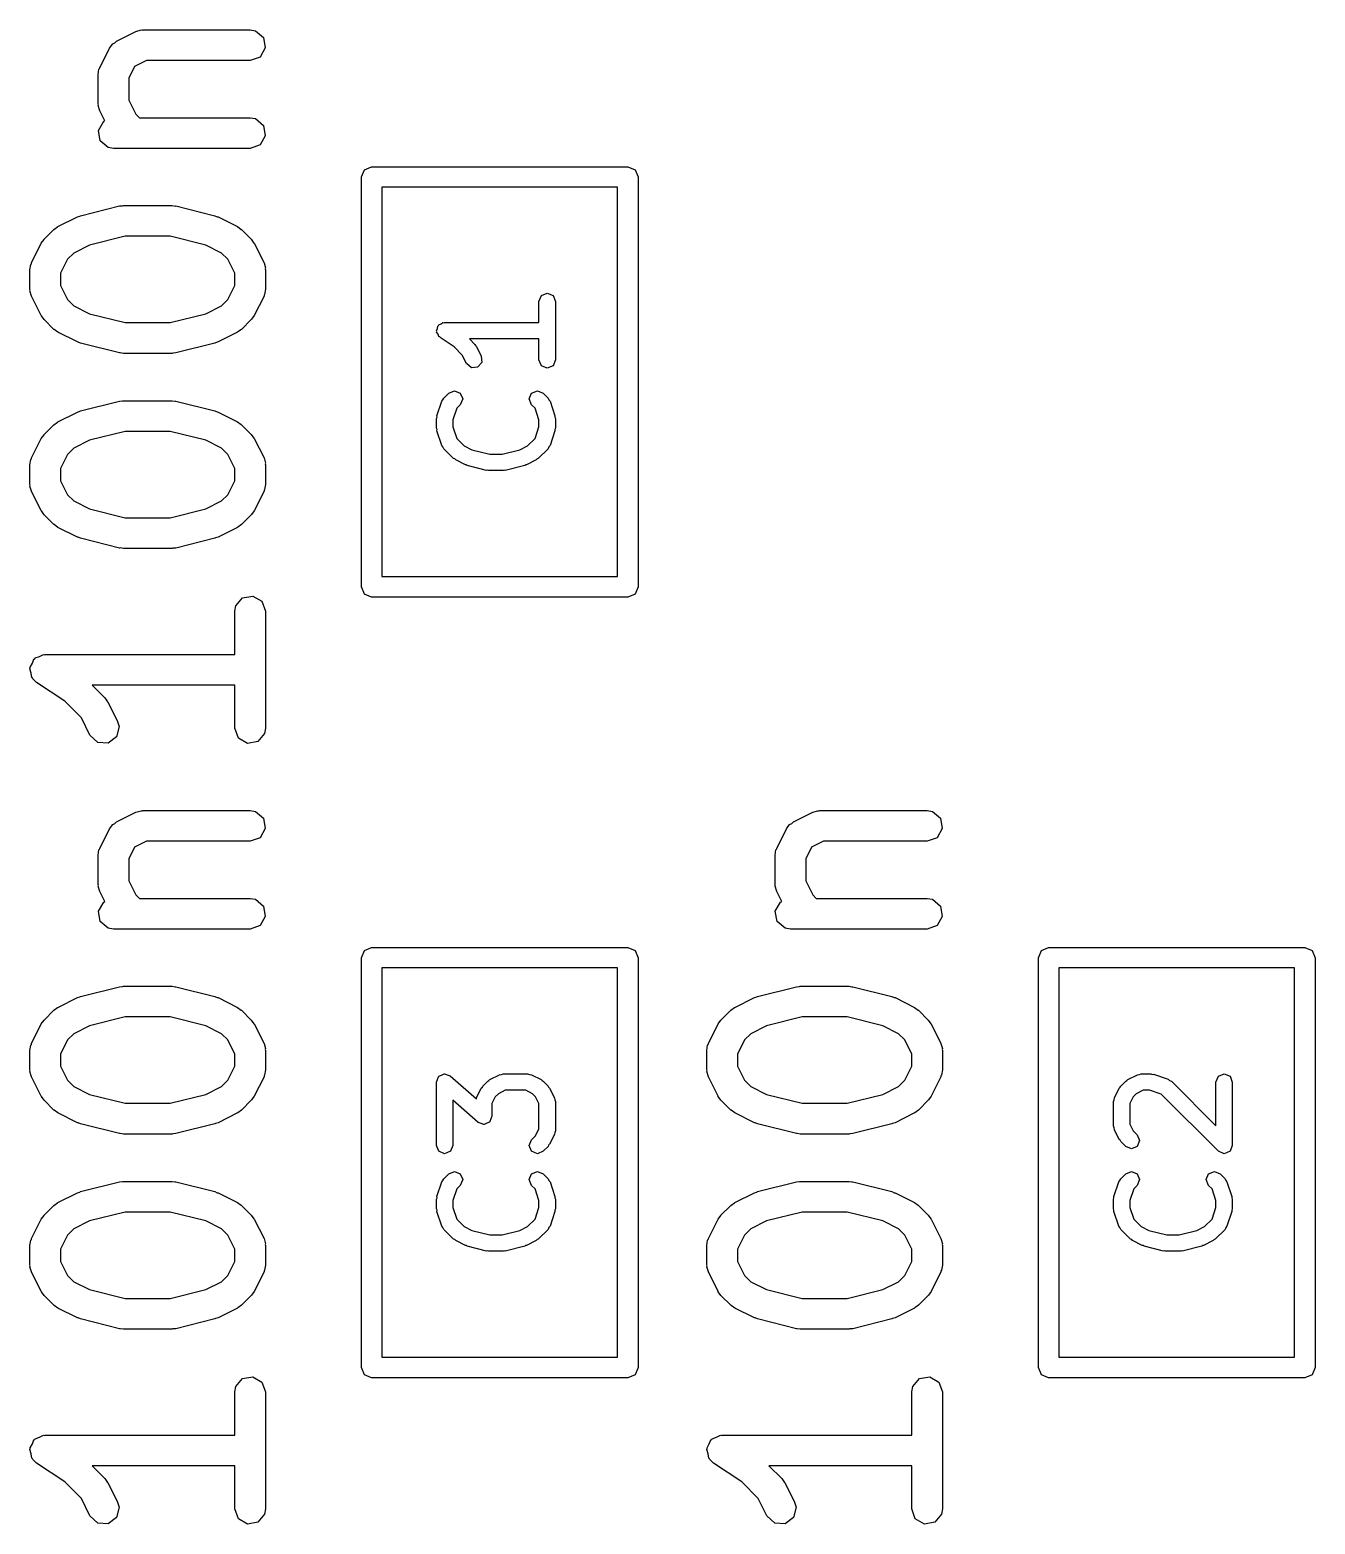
# Model space of a CAD drawing. Extents: x 43 to 269, y -130 to -26.
# Drawn here: x 151.63 to 157.9, y -59.42 to -52.13 of the extents above; entities that cross this region are included whole.
import ezdxf

# ---------------------------------------------------------------- set-up
doc = ezdxf.new("R2010")
doc.units = 0
doc.layers.add('BLACK', color=7, linetype='CONTINUOUS')

msp = doc.modelspace()

# ---------------------------------------------------------------- linework, layer by layer
at = {"layer": 'BLACK', "linetype": 'CONTINUOUS'}
for p, q in [((152.054, -52.1857), (152.149, -52.1381)), ((152.149, -52.1381), (152.174, -52.1306)), ((152.174, -52.1306), (152.179, -52.1317)), ((152.179, -52.1317), (152.183, -52.1301)), ((152.183, -52.1301), (152.707, -52.1301)), ((152.707, -52.1301), (152.732, -52.1347)), ((152.732, -52.1347), (152.772, -52.1676)), ((152.02, -52.2192), (152.036, -52.1983)), ((152.036, -52.1983), (152.046, -52.1938)), ((152.046, -52.1938), (152.054, -52.1857)), ((152.772, -52.1676), (152.78, -52.2182)), ((151.973, -52.3145), (152.02, -52.2192)), ((152.201, -52.2801), (152.143, -52.3087)), ((152.707, -52.2801), (152.201, -52.2801)), ((152.755, -52.2626), (152.707, -52.2801)), ((152.78, -52.2182), (152.755, -52.2626)), ((151.965, -52.348), (151.969, -52.3223)), ((151.965, -52.4909), (151.965, -52.348)), ((151.969, -52.3223), (151.972, -52.3189)), ((151.972, -52.3189), (151.973, -52.3145)), ((152.143, -52.3087), (152.115, -52.3657)), ((152.115, -52.3657), (152.115, -52.4732)), ((151.966, -52.4951), (151.965, -52.4909)), ((151.965, -52.4994), (151.966, -52.4951)), ((151.973, -52.5244), (151.965, -52.4994)), ((152.115, -52.4732), (152.149, -52.5417)), ((151.966, -52.6207), (151.992, -52.5763)), ((151.998, -52.5741), (151.973, -52.5244)), ((151.992, -52.5763), (151.998, -52.5741)), ((152.149, -52.5417), (152.166, -52.5587)), ((152.166, -52.5587), (152.707, -52.5587)), ((152.707, -52.5587), (152.732, -52.5632)), ((152.732, -52.5632), (152.772, -52.5962)), ((151.975, -52.6712), (151.966, -52.6207)), ((152.78, -52.6467), (152.755, -52.6912)), ((152.772, -52.5962), (152.78, -52.6467)), ((152.014, -52.7042), (151.975, -52.6712)), ((152.04, -52.7087), (152.014, -52.7042)), ((152.707, -52.7087), (152.04, -52.7087)), ((152.755, -52.6912), (152.707, -52.7087)), ((153.249, -52.848), (153.264, -52.8126)), ((153.249, -54.848), (153.249, -52.848)), ((153.264, -52.8126), (153.299, -52.798)), ((153.299, -52.798), (154.549, -52.798)), ((154.549, -52.798), (154.584, -52.8126)), ((154.584, -52.8126), (154.599, -52.848)), ((154.599, -52.848), (154.599, -54.848)), ((153.349, -52.898), (153.349, -54.798)), ((154.499, -52.898), (153.349, -52.898)), ((154.499, -54.798), (154.499, -52.898)), ((151.879, -53.0371), (152.069, -52.9895)), ((152.069, -52.9895), (152.084, -52.9885)), ((152.084, -52.9885), (152.088, -52.9873)), ((152.088, -52.9873), (152.326, -52.9873)), ((152.326, -52.9873), (152.34, -52.9899)), ((152.34, -52.9899), (152.344, -52.9895)), ((152.344, -52.9895), (152.534, -53.0371)), ((151.768, -53.0904), (151.864, -53.0428)), ((151.864, -53.0428), (151.876, -53.0391)), ((151.876, -53.0391), (151.879, -53.0371)), ((152.534, -53.0371), (152.546, -53.0424)), ((152.546, -53.0424), (152.55, -53.0428)), ((152.55, -53.0428), (152.645, -53.0904)), ((151.687, -53.1716), (151.701, -53.1536)), ((151.701, -53.1521), (151.749, -53.1045)), ((151.701, -53.1536), (151.701, -53.1521)), ((151.749, -53.1045), (151.767, -53.0916)), ((151.767, -53.0916), (151.768, -53.0904)), ((152.097, -53.1373), (151.923, -53.1807)), ((152.316, -53.1373), (152.097, -53.1373)), ((152.49, -53.1807), (152.316, -53.1373)), ((152.645, -53.0904), (152.663, -53.1038)), ((152.663, -53.1038), (152.664, -53.1045)), ((152.664, -53.1045), (152.712, -53.1521)), ((152.712, -53.1521), (152.725, -53.1705)), ((151.64, -53.2668), (151.687, -53.1716)), ((151.846, -53.2192), (151.816, -53.2496)), ((151.923, -53.1807), (151.846, -53.2192)), ((152.567, -53.2192), (152.49, -53.1807)), ((152.597, -53.2496), (152.567, -53.2192)), ((152.725, -53.1705), (152.726, -53.1716)), ((152.726, -53.1716), (152.774, -53.2668)), ((151.632, -53.3004), (151.636, -53.2747)), ((151.632, -53.3956), (151.632, -53.3004)), ((151.636, -53.2747), (151.639, -53.2713)), ((151.639, -53.2713), (151.64, -53.2668)), ((151.816, -53.2496), (151.782, -53.3181)), ((152.632, -53.3181), (152.597, -53.2496)), ((152.774, -53.2668), (152.781, -53.2918)), ((152.781, -53.2918), (152.78, -53.2962)), ((152.78, -53.2962), (152.782, -53.3004)), ((152.782, -53.3004), (152.782, -53.3956)), ((151.782, -53.3181), (151.782, -53.3779)), ((151.782, -53.3779), (151.816, -53.4464)), ((152.597, -53.4464), (152.632, -53.3779)), ((152.632, -53.3779), (152.632, -53.3181)), ((151.633, -53.3998), (151.632, -53.3956)), ((151.632, -53.4042), (151.633, -53.3998)), ((151.64, -53.4292), (151.632, -53.4042)), ((151.687, -53.5244), (151.64, -53.4292)), ((151.816, -53.4464), (151.846, -53.4768)), ((152.567, -53.4768), (152.597, -53.4464)), ((152.774, -53.4292), (152.726, -53.5244)), ((152.777, -53.4213), (152.774, -53.4247)), ((152.774, -53.4247), (152.774, -53.4292)), ((152.782, -53.3956), (152.777, -53.4213)), ((154.115, -53.4551), (154.127, -53.4269)), ((154.127, -53.4269), (154.155, -53.4151)), ((154.155, -53.4151), (154.184, -53.4269)), ((154.184, -53.4269), (154.195, -53.4551)), ((151.688, -53.5255), (151.687, -53.5244)), ((151.846, -53.4768), (151.923, -53.5153)), ((151.923, -53.5153), (152.097, -53.5587)), ((152.316, -53.5587), (152.49, -53.5153)), ((152.49, -53.5153), (152.567, -53.4768)), ((152.726, -53.5244), (152.713, -53.5424)), ((154.115, -53.558), (154.115, -53.4551)), ((154.195, -53.4551), (154.195, -53.7409)), ((151.701, -53.5439), (151.688, -53.5255)), ((151.749, -53.5915), (151.701, -53.5439)), ((151.75, -53.5922), (151.749, -53.5915)), ((151.768, -53.6056), (151.75, -53.5922)), ((152.097, -53.5587), (152.316, -53.5587)), ((152.664, -53.5915), (152.646, -53.6044)), ((152.712, -53.5439), (152.664, -53.5915)), ((152.713, -53.5424), (152.712, -53.5439)), ((153.615, -53.598), (153.62, -53.5872)), ((153.62, -53.5872), (153.622, -53.5758)), ((153.622, -53.5758), (153.625, -53.5735)), ((153.625, -53.5735), (153.627, -53.5697)), ((153.627, -53.5697), (153.638, -53.5653)), ((153.638, -53.5653), (153.647, -53.5588)), ((153.647, -53.5588), (153.652, -53.5596)), ((153.652, -53.5596), (153.655, -53.558)), ((153.655, -53.558), (154.115, -53.558)), ((151.864, -53.6532), (151.768, -53.6056)), ((151.867, -53.6536), (151.864, -53.6532)), ((151.879, -53.6589), (151.867, -53.6536)), ((152.069, -53.7065), (151.879, -53.6589)), ((152.534, -53.6589), (152.344, -53.7065)), ((152.537, -53.6569), (152.534, -53.6589)), ((152.55, -53.6532), (152.537, -53.6569)), ((152.645, -53.6056), (152.55, -53.6532)), ((152.646, -53.6044), (152.645, -53.6056)), ((153.617, -53.6018), (153.615, -53.598)), ((153.616, -53.6058), (153.617, -53.6018)), ((153.623, -53.6155), (153.616, -53.6058)), ((153.627, -53.6263), (153.623, -53.6155)), ((153.631, -53.6279), (153.627, -53.6263)), ((153.633, -53.6313), (153.631, -53.6279)), ((153.701, -53.6767), (153.633, -53.6313)), ((154.115, -53.638), (153.776, -53.638)), ((153.776, -53.638), (153.803, -53.665)), ((153.803, -53.665), (153.805, -53.671)), ((154.115, -53.7409), (154.115, -53.638)), ((152.073, -53.7061), (152.069, -53.7065)), ((152.088, -53.7087), (152.073, -53.7061)), ((152.326, -53.7087), (152.088, -53.7087)), ((152.329, -53.7075), (152.326, -53.7087)), ((152.344, -53.7065), (152.329, -53.7075)), ((153.741, -53.7169), (153.701, -53.6767)), ((153.762, -53.7587), (153.741, -53.7169)), ((153.805, -53.671), (153.81, -53.6753)), ((153.81, -53.6753), (153.834, -53.723)), ((153.834, -53.723), (153.836, -53.7535)), ((154.127, -53.7691), (154.115, -53.7409)), ((154.195, -53.7409), (154.184, -53.7691)), ((153.786, -53.7788), (153.762, -53.7587)), ((153.816, -53.7766), (153.786, -53.7788)), ((153.836, -53.7535), (153.816, -53.7766)), ((154.155, -53.7809), (154.127, -53.7691)), ((154.184, -53.7691), (154.155, -53.7809)), ((151.879, -53.9895), (152.069, -53.9419)), ((152.069, -53.9419), (152.084, -53.9409)), ((152.084, -53.9409), (152.088, -53.9397)), ((152.088, -53.9397), (152.326, -53.9397)), ((152.326, -53.9397), (152.34, -53.9423)), ((152.34, -53.9423), (152.344, -53.9419)), ((152.344, -53.9419), (152.534, -53.9895)), ((153.617, -54.0139), (153.641, -53.9425)), ((153.641, -53.9425), (153.647, -53.9355)), ((153.647, -53.9355), (153.651, -53.9269)), ((153.651, -53.9269), (153.675, -53.903)), ((153.675, -53.903), (153.703, -53.8913)), ((153.703, -53.8913), (153.731, -53.903)), ((153.731, -53.9596), (153.714, -53.9767)), ((153.731, -53.903), (153.743, -53.9313)), ((153.743, -53.9313), (153.731, -53.9596)), ((154.068, -53.9313), (154.079, -53.903)), ((154.079, -53.9596), (154.068, -53.9313)), ((154.079, -53.903), (154.108, -53.8913)), ((154.097, -53.9767), (154.079, -53.9596)), ((154.108, -53.8913), (154.136, -53.903)), ((154.136, -53.903), (154.16, -53.9269)), ((154.16, -53.9269), (154.163, -53.9355)), ((154.163, -53.9355), (154.169, -53.9425)), ((154.169, -53.9425), (154.193, -54.0139)), ((151.768, -54.0428), (151.864, -53.9952)), ((151.864, -53.9952), (151.876, -53.9915)), ((151.876, -53.9915), (151.879, -53.9895)), ((152.534, -53.9895), (152.546, -53.9948)), ((152.546, -53.9948), (152.55, -53.9952)), ((152.55, -53.9952), (152.645, -54.0428)), ((153.615, -54.0266), (153.618, -54.0205)), ((153.615, -54.0742), (153.615, -54.0266)), ((153.618, -54.0205), (153.617, -54.0139)), ((153.714, -53.9767), (153.695, -54.0331)), ((153.695, -54.0331), (153.695, -54.0677)), ((154.115, -54.0331), (154.097, -53.9767)), ((154.115, -54.0677), (154.115, -54.0331)), ((154.193, -54.0139), (154.193, -54.0205)), ((154.193, -54.0205), (154.195, -54.0266)), ((154.195, -54.0266), (154.195, -54.0742)), ((151.687, -54.124), (151.701, -54.106)), ((151.701, -54.1045), (151.749, -54.0569)), ((151.701, -54.106), (151.701, -54.1045)), ((151.749, -54.0569), (151.767, -54.044)), ((151.767, -54.044), (151.768, -54.0428)), ((152.097, -54.0897), (151.923, -54.133)), ((152.316, -54.0897), (152.097, -54.0897)), ((152.49, -54.133), (152.316, -54.0897)), ((152.645, -54.0428), (152.663, -54.0562)), ((152.663, -54.0562), (152.664, -54.0569)), ((152.664, -54.0569), (152.712, -54.1045)), ((152.712, -54.1045), (152.725, -54.1229)), ((153.618, -54.0803), (153.615, -54.0742)), ((153.617, -54.0868), (153.618, -54.0803)), ((153.641, -54.1583), (153.617, -54.0868)), ((153.695, -54.0677), (153.714, -54.124)), ((154.097, -54.124), (154.115, -54.0677)), ((154.193, -54.0868), (154.169, -54.1583)), ((154.195, -54.0742), (154.193, -54.0803)), ((154.193, -54.0803), (154.193, -54.0868)), ((151.64, -54.2192), (151.687, -54.124)), ((151.846, -54.1715), (151.816, -54.2019)), ((151.923, -54.133), (151.846, -54.1715)), ((152.567, -54.1715), (152.49, -54.133)), ((152.597, -54.2019), (152.567, -54.1715)), ((152.725, -54.1229), (152.726, -54.124)), ((152.726, -54.124), (152.774, -54.2192)), ((153.647, -54.1653), (153.641, -54.1583)), ((153.651, -54.1739), (153.647, -54.1653)), ((153.698, -54.2215), (153.651, -54.1739)), ((153.714, -54.124), (153.75, -54.1604)), ((153.75, -54.1604), (153.788, -54.1793)), ((153.788, -54.1793), (153.875, -54.2009)), ((153.936, -54.2009), (154.022, -54.1793)), ((154.022, -54.1793), (154.06, -54.1604)), ((154.06, -54.1604), (154.097, -54.124)), ((154.16, -54.1739), (154.112, -54.2215)), ((154.163, -54.1653), (154.16, -54.1739)), ((154.169, -54.1583), (154.163, -54.1653)), ((151.632, -54.2528), (151.636, -54.2271)), ((151.632, -54.348), (151.632, -54.2528)), ((151.636, -54.2271), (151.639, -54.2237)), ((151.639, -54.2237), (151.64, -54.2192)), ((151.816, -54.2019), (151.782, -54.2705)), ((152.632, -54.2705), (152.597, -54.2019)), ((152.774, -54.2192), (152.781, -54.2442)), ((152.781, -54.2442), (152.78, -54.2485)), ((152.78, -54.2485), (152.782, -54.2528)), ((152.782, -54.2528), (152.782, -54.348)), ((153.705, -54.224), (153.698, -54.2215)), ((153.709, -54.229), (153.705, -54.224)), ((153.756, -54.2528), (153.709, -54.229)), ((153.761, -54.2531), (153.756, -54.2528)), ((153.765, -54.2559), (153.761, -54.2531)), ((153.875, -54.2009), (153.936, -54.2009)), ((154.05, -54.2531), (154.046, -54.2559)), ((154.054, -54.2528), (154.05, -54.2531)), ((154.102, -54.229), (154.054, -54.2528)), ((154.106, -54.224), (154.102, -54.229)), ((154.112, -54.2215), (154.106, -54.224)), ((151.782, -54.2705), (151.782, -54.3303)), ((152.632, -54.3303), (152.632, -54.2705)), ((153.86, -54.2797), (153.765, -54.2559)), ((153.865, -54.2789), (153.86, -54.2797)), ((153.87, -54.2809), (153.865, -54.2789)), ((153.941, -54.2809), (153.87, -54.2809)), ((153.946, -54.2789), (153.941, -54.2809)), ((153.951, -54.2797), (153.946, -54.2789)), ((154.046, -54.2559), (153.951, -54.2797)), ((151.633, -54.3522), (151.632, -54.348)), ((151.632, -54.3566), (151.633, -54.3522)), ((151.64, -54.3815), (151.632, -54.3566)), ((151.687, -54.4768), (151.64, -54.3815)), ((151.782, -54.3303), (151.816, -54.3988)), ((151.816, -54.3988), (151.846, -54.4292)), ((152.567, -54.4292), (152.597, -54.3988)), ((152.597, -54.3988), (152.632, -54.3303)), ((152.774, -54.3815), (152.726, -54.4768)), ((152.777, -54.3737), (152.774, -54.3771)), ((152.774, -54.3771), (152.774, -54.3815)), ((152.782, -54.348), (152.777, -54.3737)), ((151.846, -54.4292), (151.923, -54.4677)), ((151.923, -54.4677), (152.097, -54.5111)), ((152.316, -54.5111), (152.49, -54.4677)), ((152.49, -54.4677), (152.567, -54.4292)), ((151.688, -54.4779), (151.687, -54.4768)), ((151.701, -54.4963), (151.688, -54.4779)), ((151.749, -54.5439), (151.701, -54.4963)), ((151.75, -54.5446), (151.749, -54.5439)), ((151.768, -54.5579), (151.75, -54.5446)), ((152.097, -54.5111), (152.316, -54.5111)), ((152.664, -54.5439), (152.646, -54.5567)), ((152.712, -54.4963), (152.664, -54.5439)), ((152.713, -54.4948), (152.712, -54.4963)), ((152.726, -54.4768), (152.713, -54.4948)), ((151.864, -54.6056), (151.768, -54.5579)), ((151.867, -54.606), (151.864, -54.6056)), ((151.879, -54.6112), (151.867, -54.606)), ((152.069, -54.6589), (151.879, -54.6112)), ((152.534, -54.6112), (152.344, -54.6589)), ((152.537, -54.6092), (152.534, -54.6112)), ((152.55, -54.6056), (152.537, -54.6092)), ((152.645, -54.5579), (152.55, -54.6056)), ((152.646, -54.5567), (152.645, -54.5579)), ((152.073, -54.6585), (152.069, -54.6589)), ((152.088, -54.6611), (152.073, -54.6585)), ((152.326, -54.6611), (152.088, -54.6611)), ((152.329, -54.6599), (152.326, -54.6611)), ((152.344, -54.6589), (152.329, -54.6599)), ((153.349, -54.798), (154.499, -54.798)), ((152.636, -54.9414), (152.669, -54.9021)), ((152.669, -54.9021), (152.72, -54.8932)), ((152.72, -54.8932), (152.764, -54.9188)), ((153.264, -54.8834), (153.249, -54.848)), ((153.299, -54.898), (153.264, -54.8834)), ((154.549, -54.898), (153.299, -54.898)), ((154.584, -54.8834), (154.549, -54.898)), ((154.599, -54.848), (154.584, -54.8834)), ((152.632, -54.967), (152.636, -54.9414)), ((152.632, -55.1778), (152.632, -54.967)), ((152.764, -54.9188), (152.782, -54.967)), ((152.782, -54.967), (152.782, -55.5385)), ((151.644, -55.2209), (151.652, -55.201)), ((151.652, -55.201), (151.656, -55.199)), ((151.656, -55.199), (151.658, -55.1953)), ((151.658, -55.1953), (151.679, -55.1879)), ((151.679, -55.1879), (151.698, -55.1782)), ((151.698, -55.1782), (151.703, -55.1792)), ((151.703, -55.1792), (151.707, -55.1778)), ((151.707, -55.1778), (152.632, -55.1778)), ((151.632, -55.2479), (151.634, -55.244)), ((151.638, -55.2688), (151.632, -55.2479)), ((151.633, -55.2397), (151.644, -55.2209)), ((151.634, -55.244), (151.633, -55.2397)), ((151.642, -55.2903), (151.638, -55.2688)), ((151.645, -55.293), (151.642, -55.2903)), ((151.646, -55.2972), (151.645, -55.293)), ((151.665, -55.3152), (151.646, -55.2972)), ((151.802, -55.4063), (151.665, -55.3152)), ((152.632, -55.3278), (151.935, -55.3278)), ((151.935, -55.3278), (151.998, -55.3902)), ((152.632, -55.5385), (152.632, -55.3278)), ((151.883, -55.4877), (151.802, -55.4063)), ((151.998, -55.3902), (152.011, -55.4086)), ((152.011, -55.4086), (152.012, -55.4097)), ((152.012, -55.4097), (152.059, -55.5049)), ((151.925, -55.572), (151.883, -55.4877)), ((152.067, -55.5299), (152.055, -55.5798)), ((152.059, -55.5049), (152.067, -55.5299)), ((152.649, -55.5867), (152.632, -55.5385)), ((152.777, -55.5641), (152.744, -55.6034)), ((152.782, -55.5385), (152.777, -55.5641)), ((151.963, -55.6073), (151.925, -55.572)), ((152.014, -55.6104), (151.963, -55.6073)), ((152.055, -55.5798), (152.014, -55.6104)), ((152.694, -55.6123), (152.649, -55.5867)), ((152.744, -55.6034), (152.694, -55.6123)), ((152.036, -56.0083), (152.046, -56.0038)), ((152.046, -56.0038), (152.054, -55.9957)), ((152.054, -55.9957), (152.149, -55.9481)), ((152.149, -55.9481), (152.174, -55.9406)), ((152.174, -55.9406), (152.179, -55.9417)), ((152.179, -55.9417), (152.183, -55.9401)), ((152.183, -55.9401), (152.707, -55.9401)), ((152.707, -55.9401), (152.732, -55.9447)), ((152.732, -55.9447), (152.772, -55.9776)), ((152.772, -55.9776), (152.78, -56.0282)), ((155.338, -56.0083), (155.348, -56.0038)), ((155.348, -56.0038), (155.356, -55.9957)), ((155.356, -55.9957), (155.451, -55.9481)), ((155.451, -55.9481), (155.476, -55.9406)), ((155.476, -55.9406), (155.481, -55.9417)), ((155.481, -55.9417), (155.485, -55.9401)), ((155.485, -55.9401), (156.009, -55.9401)), ((156.009, -55.9401), (156.034, -55.9447)), ((156.034, -55.9447), (156.074, -55.9776)), ((156.074, -55.9776), (156.082, -56.0282)), ((151.973, -56.1245), (152.02, -56.0292)), ((152.02, -56.0292), (152.036, -56.0083)), ((152.755, -56.0726), (152.707, -56.0901)), ((152.78, -56.0282), (152.755, -56.0726)), ((155.275, -56.1245), (155.322, -56.0292)), ((155.322, -56.0292), (155.338, -56.0083)), ((156.057, -56.0726), (156.009, -56.0901)), ((156.082, -56.0282), (156.057, -56.0726)), ((151.965, -56.158), (151.969, -56.1323)), ((151.969, -56.1323), (151.972, -56.1289)), ((151.972, -56.1289), (151.973, -56.1245)), ((152.143, -56.1187), (152.115, -56.1757)), ((152.201, -56.0901), (152.143, -56.1187)), ((152.707, -56.0901), (152.201, -56.0901)), ((155.267, -56.158), (155.271, -56.1323)), ((155.271, -56.1323), (155.274, -56.1289)), ((155.274, -56.1289), (155.275, -56.1245)), ((155.445, -56.1187), (155.417, -56.1757)), ((155.503, -56.0901), (155.445, -56.1187)), ((156.009, -56.0901), (155.503, -56.0901)), ((151.965, -56.3009), (151.965, -56.158)), ((152.115, -56.1757), (152.115, -56.2832)), ((155.267, -56.3009), (155.267, -56.158)), ((155.417, -56.1757), (155.417, -56.2832)), ((152.115, -56.2832), (152.149, -56.3517)), ((155.417, -56.2832), (155.451, -56.3517)), ((151.966, -56.3051), (151.965, -56.3009)), ((151.965, -56.3094), (151.966, -56.3051)), ((151.973, -56.3344), (151.965, -56.3094)), ((151.998, -56.3841), (151.973, -56.3344)), ((152.149, -56.3517), (152.166, -56.3687)), ((152.166, -56.3687), (152.707, -56.3687)), ((152.707, -56.3687), (152.732, -56.3732)), ((155.268, -56.3051), (155.267, -56.3009)), ((155.267, -56.3094), (155.268, -56.3051)), ((155.275, -56.3344), (155.267, -56.3094)), ((155.3, -56.3841), (155.275, -56.3344)), ((155.451, -56.3517), (155.468, -56.3687)), ((155.468, -56.3687), (156.009, -56.3687)), ((156.009, -56.3687), (156.034, -56.3732)), ((151.966, -56.4307), (151.992, -56.3863)), ((151.975, -56.4812), (151.966, -56.4307)), ((151.992, -56.3863), (151.998, -56.3841)), ((152.732, -56.3732), (152.772, -56.4062)), ((152.772, -56.4062), (152.78, -56.4567)), ((155.268, -56.4307), (155.294, -56.3863)), ((155.277, -56.4812), (155.268, -56.4307)), ((155.294, -56.3863), (155.3, -56.3841)), ((156.034, -56.3732), (156.074, -56.4062)), ((156.074, -56.4062), (156.082, -56.4567)), ((152.014, -56.5142), (151.975, -56.4812)), ((152.04, -56.5187), (152.014, -56.5142)), ((152.755, -56.5012), (152.707, -56.5187)), ((152.78, -56.4567), (152.755, -56.5012)), ((155.316, -56.5142), (155.277, -56.4812)), ((155.342, -56.5187), (155.316, -56.5142)), ((156.057, -56.5012), (156.009, -56.5187)), ((156.082, -56.4567), (156.057, -56.5012)), ((152.707, -56.5187), (152.04, -56.5187)), ((156.009, -56.5187), (155.342, -56.5187)), ((153.249, -56.658), (153.264, -56.6226)), ((153.249, -58.658), (153.249, -56.658)), ((153.264, -56.6226), (153.299, -56.608)), ((153.299, -56.608), (154.549, -56.608)), ((154.549, -56.608), (154.584, -56.6226)), ((154.584, -56.6226), (154.599, -56.658)), ((154.599, -56.658), (154.599, -58.658)), ((156.551, -56.658), (156.566, -56.6226)), ((156.551, -58.658), (156.551, -56.658)), ((156.566, -56.6226), (156.601, -56.608)), ((156.601, -56.608), (157.851, -56.608)), ((157.851, -56.608), (157.886, -56.6226)), ((157.886, -56.6226), (157.901, -56.658)), ((157.901, -56.658), (157.901, -58.658)), ((153.349, -56.708), (153.349, -58.608)), ((154.499, -56.708), (153.349, -56.708)), ((154.499, -58.608), (154.499, -56.708)), ((156.651, -56.708), (156.651, -58.608)), ((157.801, -56.708), (156.651, -56.708)), ((157.801, -58.608), (157.801, -56.708)), ((151.879, -56.8471), (152.069, -56.7995)), ((152.069, -56.7995), (152.084, -56.7985)), ((152.084, -56.7985), (152.088, -56.7973)), ((152.088, -56.7973), (152.326, -56.7973)), ((152.326, -56.7973), (152.34, -56.7999)), ((152.34, -56.7999), (152.344, -56.7995)), ((152.344, -56.7995), (152.534, -56.8471)), ((155.181, -56.8471), (155.371, -56.7995)), ((155.371, -56.7995), (155.386, -56.7985)), ((155.386, -56.7985), (155.39, -56.7973)), ((155.39, -56.7973), (155.628, -56.7973)), ((155.628, -56.7973), (155.642, -56.7999)), ((155.642, -56.7999), (155.646, -56.7995)), ((155.646, -56.7995), (155.836, -56.8471)), ((151.768, -56.9004), (151.864, -56.8528)), ((151.864, -56.8528), (151.876, -56.8491)), ((151.876, -56.8491), (151.879, -56.8471)), ((152.534, -56.8471), (152.546, -56.8524)), ((152.546, -56.8524), (152.55, -56.8528)), ((152.55, -56.8528), (152.645, -56.9004)), ((155.07, -56.9004), (155.166, -56.8528)), ((155.166, -56.8528), (155.178, -56.8491)), ((155.178, -56.8491), (155.181, -56.8471)), ((155.836, -56.8471), (155.848, -56.8524)), ((155.848, -56.8524), (155.852, -56.8528)), ((155.852, -56.8528), (155.947, -56.9004)), ((151.701, -56.9621), (151.749, -56.9145)), ((151.749, -56.9145), (151.767, -56.9016)), ((151.767, -56.9016), (151.768, -56.9004)), ((152.097, -56.9473), (151.923, -56.9907)), ((152.316, -56.9473), (152.097, -56.9473)), ((152.49, -56.9907), (152.316, -56.9473)), ((152.645, -56.9004), (152.663, -56.9138)), ((152.663, -56.9138), (152.664, -56.9145)), ((152.664, -56.9145), (152.712, -56.9621)), ((155.003, -56.9621), (155.051, -56.9145)), ((155.051, -56.9145), (155.069, -56.9016)), ((155.069, -56.9016), (155.07, -56.9004)), ((155.399, -56.9473), (155.225, -56.9907)), ((155.618, -56.9473), (155.399, -56.9473)), ((155.792, -56.9907), (155.618, -56.9473)), ((155.947, -56.9004), (155.965, -56.9138)), ((155.965, -56.9138), (155.966, -56.9145)), ((155.966, -56.9145), (156.014, -56.9621)), ((151.64, -57.0768), (151.687, -56.9816)), ((151.687, -56.9816), (151.701, -56.9636)), ((151.701, -56.9636), (151.701, -56.9621)), ((151.923, -56.9907), (151.846, -57.0292)), ((152.567, -57.0292), (152.49, -56.9907)), ((152.712, -56.9621), (152.725, -56.9805)), ((152.725, -56.9805), (152.726, -56.9816)), ((152.726, -56.9816), (152.774, -57.0768)), ((154.942, -57.0768), (154.989, -56.9816)), ((154.989, -56.9816), (155.003, -56.9636)), ((155.003, -56.9636), (155.003, -56.9621)), ((155.225, -56.9907), (155.148, -57.0292)), ((155.869, -57.0292), (155.792, -56.9907)), ((156.014, -56.9621), (156.027, -56.9805)), ((156.027, -56.9805), (156.028, -56.9816)), ((156.028, -56.9816), (156.076, -57.0768)), ((151.632, -57.1104), (151.636, -57.0847)), ((151.636, -57.0847), (151.639, -57.0813)), ((151.639, -57.0813), (151.64, -57.0768)), ((151.816, -57.0596), (151.782, -57.1281)), ((151.846, -57.0292), (151.816, -57.0596)), ((152.597, -57.0596), (152.567, -57.0292)), ((152.632, -57.1281), (152.597, -57.0596)), ((152.774, -57.0768), (152.781, -57.1018)), ((154.934, -57.1104), (154.938, -57.0847)), ((154.938, -57.0847), (154.941, -57.0813)), ((154.941, -57.0813), (154.942, -57.0768)), ((155.118, -57.0596), (155.084, -57.1281)), ((155.148, -57.0292), (155.118, -57.0596)), ((155.899, -57.0596), (155.869, -57.0292)), ((155.934, -57.1281), (155.899, -57.0596)), ((156.076, -57.0768), (156.083, -57.1018)), ((151.632, -57.2056), (151.632, -57.1104)), ((151.782, -57.1281), (151.782, -57.1879)), ((152.632, -57.1879), (152.632, -57.1281)), ((152.781, -57.1018), (152.78, -57.1062)), ((152.78, -57.1062), (152.782, -57.1104)), ((152.782, -57.1104), (152.782, -57.2056)), ((154.934, -57.2056), (154.934, -57.1104)), ((155.084, -57.1281), (155.084, -57.1879)), ((155.934, -57.1879), (155.934, -57.1281)), ((156.083, -57.1018), (156.082, -57.1062)), ((156.082, -57.1062), (156.084, -57.1104)), ((156.084, -57.1104), (156.084, -57.2056)), ((151.633, -57.2098), (151.632, -57.2056)), ((151.632, -57.2142), (151.633, -57.2098)), ((151.64, -57.2392), (151.632, -57.2142)), ((151.687, -57.3344), (151.64, -57.2392)), ((151.782, -57.1879), (151.816, -57.2564)), ((152.597, -57.2564), (152.632, -57.1879)), ((152.774, -57.2392), (152.726, -57.3344)), ((152.777, -57.2313), (152.774, -57.2347)), ((152.774, -57.2347), (152.774, -57.2392)), ((152.782, -57.2056), (152.777, -57.2313)), ((153.621, -57.2521), (153.625, -57.2388)), ((153.625, -57.2388), (153.626, -57.2382)), ((153.626, -57.2382), (153.627, -57.2369)), ((153.627, -57.2369), (153.64, -57.2315)), ((153.64, -57.2315), (153.653, -57.2252)), ((153.653, -57.2252), (153.654, -57.2257)), ((153.654, -57.2257), (153.655, -57.2251)), ((153.655, -57.2251), (153.668, -57.2305)), ((153.668, -57.2305), (153.682, -57.235)), ((153.682, -57.235), (153.81, -57.3471)), ((153.876, -57.2532), (153.923, -57.2294)), ((153.923, -57.2294), (153.932, -57.2287)), ((153.932, -57.2287), (153.941, -57.2251)), ((153.941, -57.2251), (154.06, -57.2251)), ((154.06, -57.2251), (154.069, -57.2287)), ((154.069, -57.2287), (154.078, -57.2294)), ((154.078, -57.2294), (154.126, -57.2532)), ((154.935, -57.2098), (154.934, -57.2056)), ((154.934, -57.2142), (154.935, -57.2098)), ((154.942, -57.2392), (154.934, -57.2142)), ((154.989, -57.3344), (154.942, -57.2392)), ((155.084, -57.1879), (155.118, -57.2564)), ((155.899, -57.2564), (155.934, -57.1879)), ((156.076, -57.2392), (156.028, -57.3344)), ((156.079, -57.2313), (156.076, -57.2347)), ((156.076, -57.2347), (156.076, -57.2392)), ((156.084, -57.2056), (156.079, -57.2313)), ((156.987, -57.2532), (157.035, -57.2294)), ((157.035, -57.2294), (157.044, -57.2287)), ((157.044, -57.2287), (157.053, -57.2251)), ((157.053, -57.2251), (157.1, -57.2251)), ((157.1, -57.2251), (157.106, -57.2277)), ((157.106, -57.2277), (157.113, -57.2272)), ((157.113, -57.2272), (157.184, -57.251)), ((157.417, -57.2651), (157.429, -57.2369)), ((157.429, -57.2369), (157.457, -57.2251)), ((157.457, -57.2251), (157.486, -57.2369)), ((157.486, -57.2369), (157.497, -57.2651)), ((151.816, -57.2564), (151.846, -57.2868)), ((151.846, -57.2868), (151.923, -57.3253)), ((152.49, -57.3253), (152.567, -57.2868)), ((152.567, -57.2868), (152.597, -57.2564)), ((153.615, -57.2651), (153.621, -57.2521)), ((153.615, -57.5747), (153.615, -57.2651)), ((153.81, -57.3425), (153.834, -57.2949)), ((153.834, -57.2949), (153.839, -57.2906)), ((153.839, -57.2906), (153.841, -57.2845)), ((153.841, -57.2845), (153.865, -57.2607)), ((153.865, -57.2607), (153.871, -57.2581)), ((153.871, -57.2581), (153.876, -57.2532)), ((153.95, -57.3051), (153.917, -57.3218)), ((154.051, -57.3051), (153.95, -57.3051)), ((154.084, -57.3218), (154.051, -57.3051)), ((154.126, -57.2532), (154.13, -57.2581)), ((154.13, -57.2581), (154.136, -57.2607)), ((154.136, -57.2607), (154.16, -57.2845)), ((154.16, -57.2845), (154.162, -57.2906)), ((154.162, -57.2906), (154.167, -57.2949)), ((154.167, -57.2949), (154.191, -57.3425)), ((155.118, -57.2564), (155.148, -57.2868)), ((155.148, -57.2868), (155.225, -57.3253)), ((155.792, -57.3253), (155.869, -57.2868)), ((155.869, -57.2868), (155.899, -57.2564)), ((156.922, -57.3425), (156.945, -57.2949)), ((156.945, -57.2949), (156.95, -57.2906)), ((156.95, -57.2906), (156.953, -57.2845)), ((156.953, -57.2845), (156.977, -57.2607)), ((156.977, -57.2607), (156.983, -57.2581)), ((156.983, -57.2581), (156.987, -57.2532)), ((157.062, -57.3051), (157.029, -57.3218)), ((157.094, -57.3051), (157.062, -57.3051)), ((157.15, -57.3239), (157.094, -57.3051)), ((157.184, -57.251), (157.191, -57.2571)), ((157.191, -57.2571), (157.2, -57.2607)), ((157.2, -57.2607), (157.417, -57.4781)), ((157.417, -57.4781), (157.417, -57.2651)), ((157.497, -57.2651), (157.497, -57.5747)), ((151.688, -57.3355), (151.687, -57.3344)), ((151.701, -57.3539), (151.688, -57.3355)), ((151.749, -57.4015), (151.701, -57.3539)), ((151.923, -57.3253), (152.097, -57.3687)), ((152.097, -57.3687), (152.316, -57.3687)), ((152.316, -57.3687), (152.49, -57.3253)), ((152.712, -57.3539), (152.664, -57.4015)), ((152.713, -57.3524), (152.712, -57.3539)), ((152.726, -57.3344), (152.713, -57.3524)), ((153.819, -57.4619), (153.695, -57.3533)), ((153.695, -57.3533), (153.695, -57.5747)), ((153.81, -57.3471), (153.81, -57.3425)), ((153.902, -57.3365), (153.886, -57.3698)), ((153.886, -57.3698), (153.886, -57.4318)), ((153.917, -57.3218), (153.902, -57.3365)), ((154.099, -57.3365), (154.084, -57.3218)), ((154.115, -57.3698), (154.099, -57.3365)), ((154.115, -57.4938), (154.115, -57.3698)), ((154.191, -57.3425), (154.192, -57.3518)), ((154.192, -57.3518), (154.195, -57.3604)), ((154.195, -57.3604), (154.195, -57.5032)), ((154.99, -57.3355), (154.989, -57.3344)), ((155.003, -57.3539), (154.99, -57.3355)), ((155.051, -57.4015), (155.003, -57.3539)), ((155.225, -57.3253), (155.399, -57.3687)), ((155.399, -57.3687), (155.618, -57.3687)), ((155.618, -57.3687), (155.792, -57.3253)), ((156.014, -57.3539), (155.966, -57.4015)), ((156.015, -57.3524), (156.014, -57.3539)), ((156.028, -57.3344), (156.015, -57.3524)), ((156.917, -57.3604), (156.921, -57.3518)), ((156.917, -57.4794), (156.917, -57.3604)), ((156.921, -57.3518), (156.922, -57.3425)), ((157.014, -57.3365), (156.997, -57.3698)), ((156.997, -57.3698), (156.997, -57.47)), ((157.029, -57.3218), (157.014, -57.3365)), ((157.429, -57.603), (157.15, -57.3239)), ((151.75, -57.4022), (151.749, -57.4015)), ((151.768, -57.4156), (151.75, -57.4022)), ((151.864, -57.4632), (151.768, -57.4156)), ((152.645, -57.4156), (152.55, -57.4632)), ((152.646, -57.4144), (152.645, -57.4156)), ((152.664, -57.4015), (152.646, -57.4144)), ((153.833, -57.4664), (153.819, -57.4619)), ((153.874, -57.4601), (153.861, -57.4655)), ((153.875, -57.4588), (153.874, -57.4601)), ((153.876, -57.4581), (153.875, -57.4588)), ((153.88, -57.4448), (153.876, -57.4581)), ((153.886, -57.4318), (153.88, -57.4448)), ((155.052, -57.4022), (155.051, -57.4015)), ((155.07, -57.4156), (155.052, -57.4022)), ((155.166, -57.4632), (155.07, -57.4156)), ((155.947, -57.4156), (155.852, -57.4632)), ((155.948, -57.4144), (155.947, -57.4156)), ((155.966, -57.4015), (155.948, -57.4144)), ((151.867, -57.4636), (151.864, -57.4632)), ((151.879, -57.4689), (151.867, -57.4636)), ((152.069, -57.5165), (151.879, -57.4689)), ((152.073, -57.5161), (152.069, -57.5165)), ((152.088, -57.5187), (152.073, -57.5161)), ((152.326, -57.5187), (152.088, -57.5187)), ((152.329, -57.5175), (152.326, -57.5187)), ((152.344, -57.5165), (152.329, -57.5175)), ((152.534, -57.4689), (152.344, -57.5165)), ((152.537, -57.4669), (152.534, -57.4689)), ((152.55, -57.4632), (152.537, -57.4669)), ((153.846, -57.4718), (153.833, -57.4664)), ((153.847, -57.4713), (153.846, -57.4718)), ((153.848, -57.4717), (153.847, -57.4713)), ((153.861, -57.4655), (153.848, -57.4717)), ((154.079, -57.5464), (154.099, -57.5272)), ((154.099, -57.5272), (154.115, -57.4938)), ((154.191, -57.5211), (154.167, -57.5687)), ((154.192, -57.5118), (154.191, -57.5211)), ((154.195, -57.5032), (154.192, -57.5118)), ((155.169, -57.4636), (155.166, -57.4632)), ((155.181, -57.4689), (155.169, -57.4636)), ((155.371, -57.5165), (155.181, -57.4689)), ((155.375, -57.5161), (155.371, -57.5165)), ((155.39, -57.5187), (155.375, -57.5161)), ((155.628, -57.5187), (155.39, -57.5187)), ((155.631, -57.5175), (155.628, -57.5187)), ((155.646, -57.5165), (155.631, -57.5175)), ((155.836, -57.4689), (155.646, -57.5165)), ((155.839, -57.4669), (155.836, -57.4689)), ((155.852, -57.4632), (155.839, -57.4669)), ((156.921, -57.488), (156.917, -57.4794)), ((156.922, -57.4973), (156.921, -57.488)), ((156.945, -57.5449), (156.922, -57.4973)), ((156.997, -57.47), (157.014, -57.5034)), ((157.014, -57.5034), (157.033, -57.5226)), ((157.033, -57.5226), (157.045, -57.5509)), ((153.627, -57.6029), (153.615, -57.5747)), ((153.655, -57.6147), (153.627, -57.6029)), ((153.684, -57.6029), (153.655, -57.6147)), ((153.695, -57.5747), (153.684, -57.6029)), ((154.068, -57.5747), (154.079, -57.5464)), ((154.079, -57.6029), (154.068, -57.5747)), ((154.108, -57.6147), (154.079, -57.6029)), ((154.136, -57.6029), (154.108, -57.6147)), ((154.16, -57.5791), (154.136, -57.6029)), ((154.162, -57.5731), (154.16, -57.5791)), ((154.167, -57.5687), (154.162, -57.5731)), ((156.95, -57.5492), (156.945, -57.5449)), ((156.953, -57.5553), (156.95, -57.5492)), ((156.977, -57.5791), (156.953, -57.5553)), ((157.005, -57.5909), (156.977, -57.5791)), ((157.033, -57.5791), (157.005, -57.5909)), ((157.045, -57.5509), (157.033, -57.5791)), ((157.457, -57.6147), (157.429, -57.603)), ((157.486, -57.603), (157.457, -57.6147)), ((157.497, -57.5747), (157.486, -57.603)), ((151.879, -57.7995), (152.069, -57.7519)), ((152.069, -57.7519), (152.084, -57.7509)), ((152.084, -57.7509), (152.088, -57.7497)), ((152.088, -57.7497), (152.326, -57.7497)), ((152.326, -57.7497), (152.34, -57.7523)), ((152.34, -57.7523), (152.344, -57.7519)), ((152.344, -57.7519), (152.534, -57.7995)), ((153.617, -57.8239), (153.641, -57.7525)), ((153.641, -57.7525), (153.647, -57.7455)), ((153.647, -57.7455), (153.651, -57.7369)), ((153.651, -57.7369), (153.675, -57.713)), ((153.675, -57.713), (153.703, -57.7013)), ((153.703, -57.7013), (153.731, -57.713)), ((153.731, -57.713), (153.743, -57.7413)), ((153.743, -57.7413), (153.731, -57.7696)), ((154.068, -57.7413), (154.079, -57.713)), ((154.079, -57.7696), (154.068, -57.7413)), ((154.079, -57.713), (154.108, -57.7013)), ((154.108, -57.7013), (154.136, -57.713)), ((154.136, -57.713), (154.16, -57.7369)), ((154.16, -57.7369), (154.163, -57.7455)), ((154.163, -57.7455), (154.169, -57.7525)), ((154.169, -57.7525), (154.193, -57.8239)), ((155.181, -57.7995), (155.371, -57.7519)), ((155.371, -57.7519), (155.386, -57.7509)), ((155.386, -57.7509), (155.39, -57.7497)), ((155.39, -57.7497), (155.628, -57.7497)), ((155.628, -57.7497), (155.642, -57.7523)), ((155.642, -57.7523), (155.646, -57.7519)), ((155.646, -57.7519), (155.836, -57.7995)), ((156.919, -57.8239), (156.943, -57.7525)), ((156.943, -57.7525), (156.949, -57.7455)), ((156.949, -57.7455), (156.953, -57.7369)), ((156.953, -57.7369), (156.977, -57.713)), ((156.977, -57.713), (157.005, -57.7013)), ((157.005, -57.7013), (157.033, -57.713)), ((157.033, -57.713), (157.045, -57.7413)), ((157.045, -57.7413), (157.033, -57.7696)), ((157.37, -57.7413), (157.381, -57.713)), ((157.381, -57.7696), (157.37, -57.7413)), ((157.381, -57.713), (157.41, -57.7013)), ((157.41, -57.7013), (157.438, -57.713)), ((157.438, -57.713), (157.462, -57.7369)), ((157.462, -57.7369), (157.465, -57.7455)), ((157.465, -57.7455), (157.471, -57.7525)), ((157.471, -57.7525), (157.495, -57.8239)), ((151.768, -57.8528), (151.864, -57.8052)), ((151.864, -57.8052), (151.876, -57.8015)), ((151.876, -57.8015), (151.879, -57.7995)), ((152.534, -57.7995), (152.546, -57.8048)), ((152.546, -57.8048), (152.55, -57.8052)), ((152.55, -57.8052), (152.645, -57.8528)), ((153.618, -57.8305), (153.617, -57.8239)), ((153.714, -57.7867), (153.695, -57.8431)), ((153.731, -57.7696), (153.714, -57.7867)), ((154.097, -57.7867), (154.079, -57.7696)), ((154.115, -57.8431), (154.097, -57.7867)), ((154.193, -57.8239), (154.193, -57.8305)), ((155.07, -57.8528), (155.166, -57.8052)), ((155.166, -57.8052), (155.178, -57.8015)), ((155.178, -57.8015), (155.181, -57.7995)), ((155.836, -57.7995), (155.848, -57.8048)), ((155.848, -57.8048), (155.852, -57.8052)), ((155.852, -57.8052), (155.947, -57.8528)), ((156.92, -57.8305), (156.919, -57.8239)), ((157.016, -57.7867), (156.997, -57.8431)), ((157.033, -57.7696), (157.016, -57.7867)), ((157.399, -57.7867), (157.381, -57.7696)), ((157.417, -57.8431), (157.399, -57.7867)), ((157.495, -57.8239), (157.495, -57.8305)), ((151.701, -57.9145), (151.749, -57.8669)), ((151.749, -57.8669), (151.767, -57.854)), ((151.767, -57.854), (151.768, -57.8528)), ((152.097, -57.8997), (151.923, -57.943)), ((152.316, -57.8997), (152.097, -57.8997)), ((152.49, -57.943), (152.316, -57.8997)), ((152.645, -57.8528), (152.663, -57.8662)), ((152.663, -57.8662), (152.664, -57.8669)), ((152.664, -57.8669), (152.712, -57.9145)), ((153.615, -57.8366), (153.618, -57.8305)), ((153.615, -57.8842), (153.615, -57.8366)), ((153.618, -57.8903), (153.615, -57.8842)), ((153.617, -57.8968), (153.618, -57.8903)), ((153.641, -57.9683), (153.617, -57.8968)), ((153.695, -57.8431), (153.695, -57.8777)), ((153.695, -57.8777), (153.714, -57.934)), ((154.097, -57.934), (154.115, -57.8777)), ((154.115, -57.8777), (154.115, -57.8431)), ((154.193, -57.8968), (154.169, -57.9683)), ((154.193, -57.8305), (154.195, -57.8366)), ((154.195, -57.8842), (154.193, -57.8903)), ((154.193, -57.8903), (154.193, -57.8968)), ((154.195, -57.8366), (154.195, -57.8842)), ((155.003, -57.9145), (155.051, -57.8669)), ((155.051, -57.8669), (155.069, -57.854)), ((155.069, -57.854), (155.07, -57.8528)), ((155.399, -57.8997), (155.225, -57.943)), ((155.618, -57.8997), (155.399, -57.8997)), ((155.792, -57.943), (155.618, -57.8997)), ((155.947, -57.8528), (155.965, -57.8662)), ((155.965, -57.8662), (155.966, -57.8669)), ((155.966, -57.8669), (156.014, -57.9145)), ((156.917, -57.8366), (156.92, -57.8305)), ((156.917, -57.8842), (156.917, -57.8366)), ((156.92, -57.8903), (156.917, -57.8842)), ((156.919, -57.8968), (156.92, -57.8903)), ((156.943, -57.9683), (156.919, -57.8968)), ((156.997, -57.8431), (156.997, -57.8777)), ((156.997, -57.8777), (157.016, -57.934)), ((157.399, -57.934), (157.417, -57.8777)), ((157.417, -57.8777), (157.417, -57.8431)), ((157.495, -57.8968), (157.471, -57.9683)), ((157.495, -57.8305), (157.497, -57.8366)), ((157.497, -57.8842), (157.495, -57.8903)), ((157.495, -57.8903), (157.495, -57.8968)), ((157.497, -57.8366), (157.497, -57.8842)), ((151.64, -58.0292), (151.687, -57.934)), ((151.687, -57.934), (151.701, -57.916)), ((151.701, -57.916), (151.701, -57.9145)), ((151.923, -57.943), (151.846, -57.9815)), ((152.567, -57.9815), (152.49, -57.943)), ((152.712, -57.9145), (152.725, -57.9329)), ((152.725, -57.9329), (152.726, -57.934)), ((152.726, -57.934), (152.774, -58.0292)), ((153.647, -57.9753), (153.641, -57.9683)), ((153.714, -57.934), (153.75, -57.9704)), ((153.75, -57.9704), (153.788, -57.9893)), ((154.022, -57.9893), (154.06, -57.9704)), ((154.06, -57.9704), (154.097, -57.934)), ((154.169, -57.9683), (154.163, -57.9753)), ((154.942, -58.0292), (154.989, -57.934)), ((154.989, -57.934), (155.003, -57.916)), ((155.003, -57.916), (155.003, -57.9145)), ((155.225, -57.943), (155.148, -57.9815)), ((155.869, -57.9815), (155.792, -57.943)), ((156.014, -57.9145), (156.027, -57.9329)), ((156.027, -57.9329), (156.028, -57.934)), ((156.028, -57.934), (156.076, -58.0292)), ((156.949, -57.9753), (156.943, -57.9683)), ((157.016, -57.934), (157.052, -57.9704)), ((157.052, -57.9704), (157.09, -57.9893)), ((157.324, -57.9893), (157.362, -57.9704)), ((157.362, -57.9704), (157.399, -57.934)), ((157.471, -57.9683), (157.465, -57.9753)), ((151.632, -58.0628), (151.636, -58.0371)), ((151.636, -58.0371), (151.639, -58.0337)), ((151.639, -58.0337), (151.64, -58.0292)), ((151.816, -58.0119), (151.782, -58.0805)), ((151.846, -57.9815), (151.816, -58.0119)), ((152.597, -58.0119), (152.567, -57.9815)), ((152.632, -58.0805), (152.597, -58.0119)), ((152.774, -58.0292), (152.781, -58.0542)), ((153.651, -57.9839), (153.647, -57.9753)), ((153.698, -58.0315), (153.651, -57.9839)), ((153.705, -58.034), (153.698, -58.0315)), ((153.709, -58.039), (153.705, -58.034)), ((153.756, -58.0628), (153.709, -58.039)), ((153.788, -57.9893), (153.875, -58.0109)), ((153.875, -58.0109), (153.936, -58.0109)), ((153.936, -58.0109), (154.022, -57.9893)), ((154.102, -58.039), (154.054, -58.0628)), ((154.106, -58.034), (154.102, -58.039)), ((154.112, -58.0315), (154.106, -58.034)), ((154.16, -57.9839), (154.112, -58.0315)), ((154.163, -57.9753), (154.16, -57.9839)), ((154.934, -58.0628), (154.938, -58.0371)), ((154.938, -58.0371), (154.941, -58.0337)), ((154.941, -58.0337), (154.942, -58.0292)), ((155.118, -58.0119), (155.084, -58.0805)), ((155.148, -57.9815), (155.118, -58.0119)), ((155.899, -58.0119), (155.869, -57.9815)), ((155.934, -58.0805), (155.899, -58.0119)), ((156.076, -58.0292), (156.083, -58.0542)), ((156.953, -57.9839), (156.949, -57.9753)), ((157, -58.0315), (156.953, -57.9839)), ((157.007, -58.034), (157, -58.0315)), ((157.011, -58.039), (157.007, -58.034)), ((157.058, -58.0628), (157.011, -58.039)), ((157.09, -57.9893), (157.177, -58.0109)), ((157.177, -58.0109), (157.238, -58.0109)), ((157.238, -58.0109), (157.324, -57.9893)), ((157.404, -58.039), (157.356, -58.0628)), ((157.408, -58.034), (157.404, -58.039)), ((157.414, -58.0315), (157.408, -58.034)), ((157.462, -57.9839), (157.414, -58.0315)), ((157.465, -57.9753), (157.462, -57.9839)), ((151.632, -58.158), (151.632, -58.0628)), ((151.782, -58.0805), (151.782, -58.1403)), ((152.632, -58.1403), (152.632, -58.0805)), ((152.781, -58.0542), (152.78, -58.0585)), ((152.78, -58.0585), (152.782, -58.0628)), ((152.782, -58.0628), (152.782, -58.158)), ((153.761, -58.0631), (153.756, -58.0628)), ((153.765, -58.0659), (153.761, -58.0631)), ((153.86, -58.0897), (153.765, -58.0659)), ((153.865, -58.0889), (153.86, -58.0897)), ((153.87, -58.0909), (153.865, -58.0889)), ((153.941, -58.0909), (153.87, -58.0909)), ((153.946, -58.0889), (153.941, -58.0909)), ((153.951, -58.0897), (153.946, -58.0889)), ((154.046, -58.0659), (153.951, -58.0897)), ((154.05, -58.0631), (154.046, -58.0659)), ((154.054, -58.0628), (154.05, -58.0631)), ((154.934, -58.158), (154.934, -58.0628)), ((155.084, -58.0805), (155.084, -58.1403)), ((155.934, -58.1403), (155.934, -58.0805)), ((156.083, -58.0542), (156.082, -58.0585)), ((156.082, -58.0585), (156.084, -58.0628)), ((156.084, -58.0628), (156.084, -58.158)), ((157.063, -58.0631), (157.058, -58.0628)), ((157.067, -58.0659), (157.063, -58.0631)), ((157.162, -58.0897), (157.067, -58.0659)), ((157.167, -58.0889), (157.162, -58.0897)), ((157.172, -58.0909), (157.167, -58.0889)), ((157.243, -58.0909), (157.172, -58.0909)), ((157.248, -58.0889), (157.243, -58.0909)), ((157.253, -58.0897), (157.248, -58.0889)), ((157.348, -58.0659), (157.253, -58.0897)), ((157.352, -58.0631), (157.348, -58.0659)), ((157.356, -58.0628), (157.352, -58.0631)), ((151.633, -58.1622), (151.632, -58.158)), ((151.632, -58.1666), (151.633, -58.1622)), ((151.64, -58.1915), (151.632, -58.1666)), ((151.687, -58.2868), (151.64, -58.1915)), ((151.782, -58.1403), (151.816, -58.2088)), ((152.597, -58.2088), (152.632, -58.1403)), ((152.774, -58.1915), (152.726, -58.2868)), ((152.777, -58.1837), (152.774, -58.1871)), ((152.774, -58.1871), (152.774, -58.1915)), ((152.782, -58.158), (152.777, -58.1837)), ((154.935, -58.1622), (154.934, -58.158)), ((154.934, -58.1666), (154.935, -58.1622)), ((154.942, -58.1915), (154.934, -58.1666)), ((154.989, -58.2868), (154.942, -58.1915)), ((155.084, -58.1403), (155.118, -58.2088)), ((155.899, -58.2088), (155.934, -58.1403)), ((156.076, -58.1915), (156.028, -58.2868)), ((156.079, -58.1837), (156.076, -58.1871)), ((156.076, -58.1871), (156.076, -58.1915)), ((156.084, -58.158), (156.079, -58.1837)), ((151.816, -58.2088), (151.846, -58.2392)), ((151.846, -58.2392), (151.923, -58.2777)), ((152.49, -58.2777), (152.567, -58.2392)), ((152.567, -58.2392), (152.597, -58.2088)), ((155.118, -58.2088), (155.148, -58.2392)), ((155.148, -58.2392), (155.225, -58.2777)), ((155.792, -58.2777), (155.869, -58.2392)), ((155.869, -58.2392), (155.899, -58.2088)), ((151.688, -58.2879), (151.687, -58.2868)), ((151.701, -58.3063), (151.688, -58.2879)), ((151.749, -58.3539), (151.701, -58.3063)), ((151.923, -58.2777), (152.097, -58.3211)), ((152.097, -58.3211), (152.316, -58.3211)), ((152.316, -58.3211), (152.49, -58.2777)), ((152.712, -58.3063), (152.664, -58.3539)), ((152.713, -58.3048), (152.712, -58.3063)), ((152.726, -58.2868), (152.713, -58.3048)), ((154.99, -58.2879), (154.989, -58.2868)), ((155.003, -58.3063), (154.99, -58.2879)), ((155.051, -58.3539), (155.003, -58.3063)), ((155.225, -58.2777), (155.399, -58.3211)), ((155.399, -58.3211), (155.618, -58.3211)), ((155.618, -58.3211), (155.792, -58.2777)), ((156.014, -58.3063), (155.966, -58.3539)), ((156.015, -58.3048), (156.014, -58.3063)), ((156.028, -58.2868), (156.015, -58.3048)), ((151.75, -58.3546), (151.749, -58.3539)), ((151.768, -58.3679), (151.75, -58.3546)), ((151.864, -58.4156), (151.768, -58.3679)), ((152.645, -58.3679), (152.55, -58.4156)), ((152.646, -58.3667), (152.645, -58.3679)), ((152.664, -58.3539), (152.646, -58.3667)), ((155.052, -58.3546), (155.051, -58.3539)), ((155.07, -58.3679), (155.052, -58.3546)), ((155.166, -58.4156), (155.07, -58.3679)), ((155.947, -58.3679), (155.852, -58.4156)), ((155.948, -58.3667), (155.947, -58.3679)), ((155.966, -58.3539), (155.948, -58.3667)), ((151.867, -58.416), (151.864, -58.4156)), ((151.879, -58.4212), (151.867, -58.416)), ((152.069, -58.4689), (151.879, -58.4212)), ((152.073, -58.4685), (152.069, -58.4689)), ((152.088, -58.4711), (152.073, -58.4685)), ((152.326, -58.4711), (152.088, -58.4711)), ((152.329, -58.4699), (152.326, -58.4711)), ((152.344, -58.4689), (152.329, -58.4699)), ((152.534, -58.4212), (152.344, -58.4689)), ((152.537, -58.4192), (152.534, -58.4212)), ((152.55, -58.4156), (152.537, -58.4192)), ((155.169, -58.416), (155.166, -58.4156)), ((155.181, -58.4212), (155.169, -58.416)), ((155.371, -58.4689), (155.181, -58.4212)), ((155.375, -58.4685), (155.371, -58.4689)), ((155.39, -58.4711), (155.375, -58.4685)), ((155.628, -58.4711), (155.39, -58.4711)), ((155.631, -58.4699), (155.628, -58.4711)), ((155.646, -58.4689), (155.631, -58.4699)), ((155.836, -58.4212), (155.646, -58.4689)), ((155.839, -58.4192), (155.836, -58.4212)), ((155.852, -58.4156), (155.839, -58.4192)), ((153.349, -58.608), (154.499, -58.608)), ((156.651, -58.608), (157.801, -58.608)), ((153.264, -58.6934), (153.249, -58.658)), ((153.299, -58.708), (153.264, -58.6934)), ((154.584, -58.6934), (154.549, -58.708)), ((154.599, -58.658), (154.584, -58.6934)), ((156.566, -58.6934), (156.551, -58.658)), ((156.601, -58.708), (156.566, -58.6934)), ((157.886, -58.6934), (157.851, -58.708)), ((157.901, -58.658), (157.886, -58.6934)), ((152.632, -58.777), (152.636, -58.7514)), ((152.636, -58.7514), (152.669, -58.7121)), ((152.669, -58.7121), (152.72, -58.7032)), ((152.72, -58.7032), (152.764, -58.7288)), ((152.764, -58.7288), (152.782, -58.777)), ((154.549, -58.708), (153.299, -58.708)), ((155.934, -58.777), (155.938, -58.7514)), ((155.938, -58.7514), (155.971, -58.7121)), ((155.971, -58.7121), (156.022, -58.7032)), ((156.022, -58.7032), (156.066, -58.7288)), ((156.066, -58.7288), (156.084, -58.777)), ((157.851, -58.708), (156.601, -58.708)), ((152.632, -58.9878), (152.632, -58.777)), ((152.782, -58.777), (152.782, -59.3485)), ((155.934, -58.9878), (155.934, -58.777)), ((156.084, -58.777), (156.084, -59.3485)), ((151.679, -58.9979), (151.698, -58.9882)), ((151.698, -58.9882), (151.703, -58.9892)), ((151.703, -58.9892), (151.707, -58.9878)), ((151.707, -58.9878), (152.632, -58.9878)), ((154.981, -58.9979), (155, -58.9882)), ((155, -58.9882), (155.005, -58.9892)), ((155.005, -58.9892), (155.009, -58.9878)), ((155.009, -58.9878), (155.934, -58.9878)), ((151.632, -59.0579), (151.634, -59.054)), ((151.638, -59.0788), (151.632, -59.0579)), ((151.633, -59.0497), (151.644, -59.0309)), ((151.634, -59.054), (151.633, -59.0497)), ((151.644, -59.0309), (151.652, -59.011)), ((151.652, -59.011), (151.656, -59.009)), ((151.656, -59.009), (151.658, -59.0053)), ((151.658, -59.0053), (151.679, -58.9979)), ((154.934, -59.0579), (154.936, -59.054)), ((154.94, -59.0788), (154.934, -59.0579)), ((154.935, -59.0497), (154.946, -59.0309)), ((154.936, -59.054), (154.935, -59.0497)), ((154.946, -59.0309), (154.954, -59.011)), ((154.954, -59.011), (154.958, -59.009)), ((154.958, -59.009), (154.96, -59.0053)), ((154.96, -59.0053), (154.981, -58.9979)), ((151.642, -59.1003), (151.638, -59.0788)), ((151.645, -59.103), (151.642, -59.1003)), ((151.646, -59.1072), (151.645, -59.103)), ((151.665, -59.1252), (151.646, -59.1072)), ((151.802, -59.2163), (151.665, -59.1252)), ((152.632, -59.1378), (151.935, -59.1378)), ((151.935, -59.1378), (151.998, -59.2002)), ((152.632, -59.3485), (152.632, -59.1378)), ((154.944, -59.1003), (154.94, -59.0788)), ((154.947, -59.103), (154.944, -59.1003)), ((154.948, -59.1072), (154.947, -59.103)), ((154.967, -59.1252), (154.948, -59.1072)), ((155.104, -59.2163), (154.967, -59.1252)), ((155.934, -59.1378), (155.237, -59.1378)), ((155.237, -59.1378), (155.3, -59.2002)), ((155.934, -59.3485), (155.934, -59.1378)), ((151.998, -59.2002), (152.011, -59.2186)), ((155.3, -59.2002), (155.313, -59.2186)), ((151.883, -59.2977), (151.802, -59.2163)), ((152.011, -59.2186), (152.012, -59.2197)), ((152.012, -59.2197), (152.059, -59.3149)), ((155.185, -59.2977), (155.104, -59.2163)), ((155.313, -59.2186), (155.314, -59.2197)), ((155.314, -59.2197), (155.361, -59.3149)), ((151.925, -59.382), (151.883, -59.2977)), ((152.067, -59.3399), (152.055, -59.3898)), ((152.059, -59.3149), (152.067, -59.3399)), ((152.649, -59.3967), (152.632, -59.3485)), ((152.782, -59.3485), (152.777, -59.3741)), ((155.227, -59.382), (155.185, -59.2977)), ((155.369, -59.3399), (155.357, -59.3898)), ((155.361, -59.3149), (155.369, -59.3399)), ((155.951, -59.3967), (155.934, -59.3485)), ((156.084, -59.3485), (156.079, -59.3741)), ((151.963, -59.4173), (151.925, -59.382)), ((152.014, -59.4204), (151.963, -59.4173)), ((152.055, -59.3898), (152.014, -59.4204)), ((152.694, -59.4223), (152.649, -59.3967)), ((152.744, -59.4134), (152.694, -59.4223)), ((152.777, -59.3741), (152.744, -59.4134)), ((155.265, -59.4173), (155.227, -59.382)), ((155.316, -59.4204), (155.265, -59.4173)), ((155.357, -59.3898), (155.316, -59.4204)), ((155.996, -59.4223), (155.951, -59.3967)), ((156.046, -59.4134), (155.996, -59.4223)), ((156.079, -59.3741), (156.046, -59.4134))]:
    msp.add_line(p, q, dxfattribs=at)

doc.saveas('drawing.dxf')
